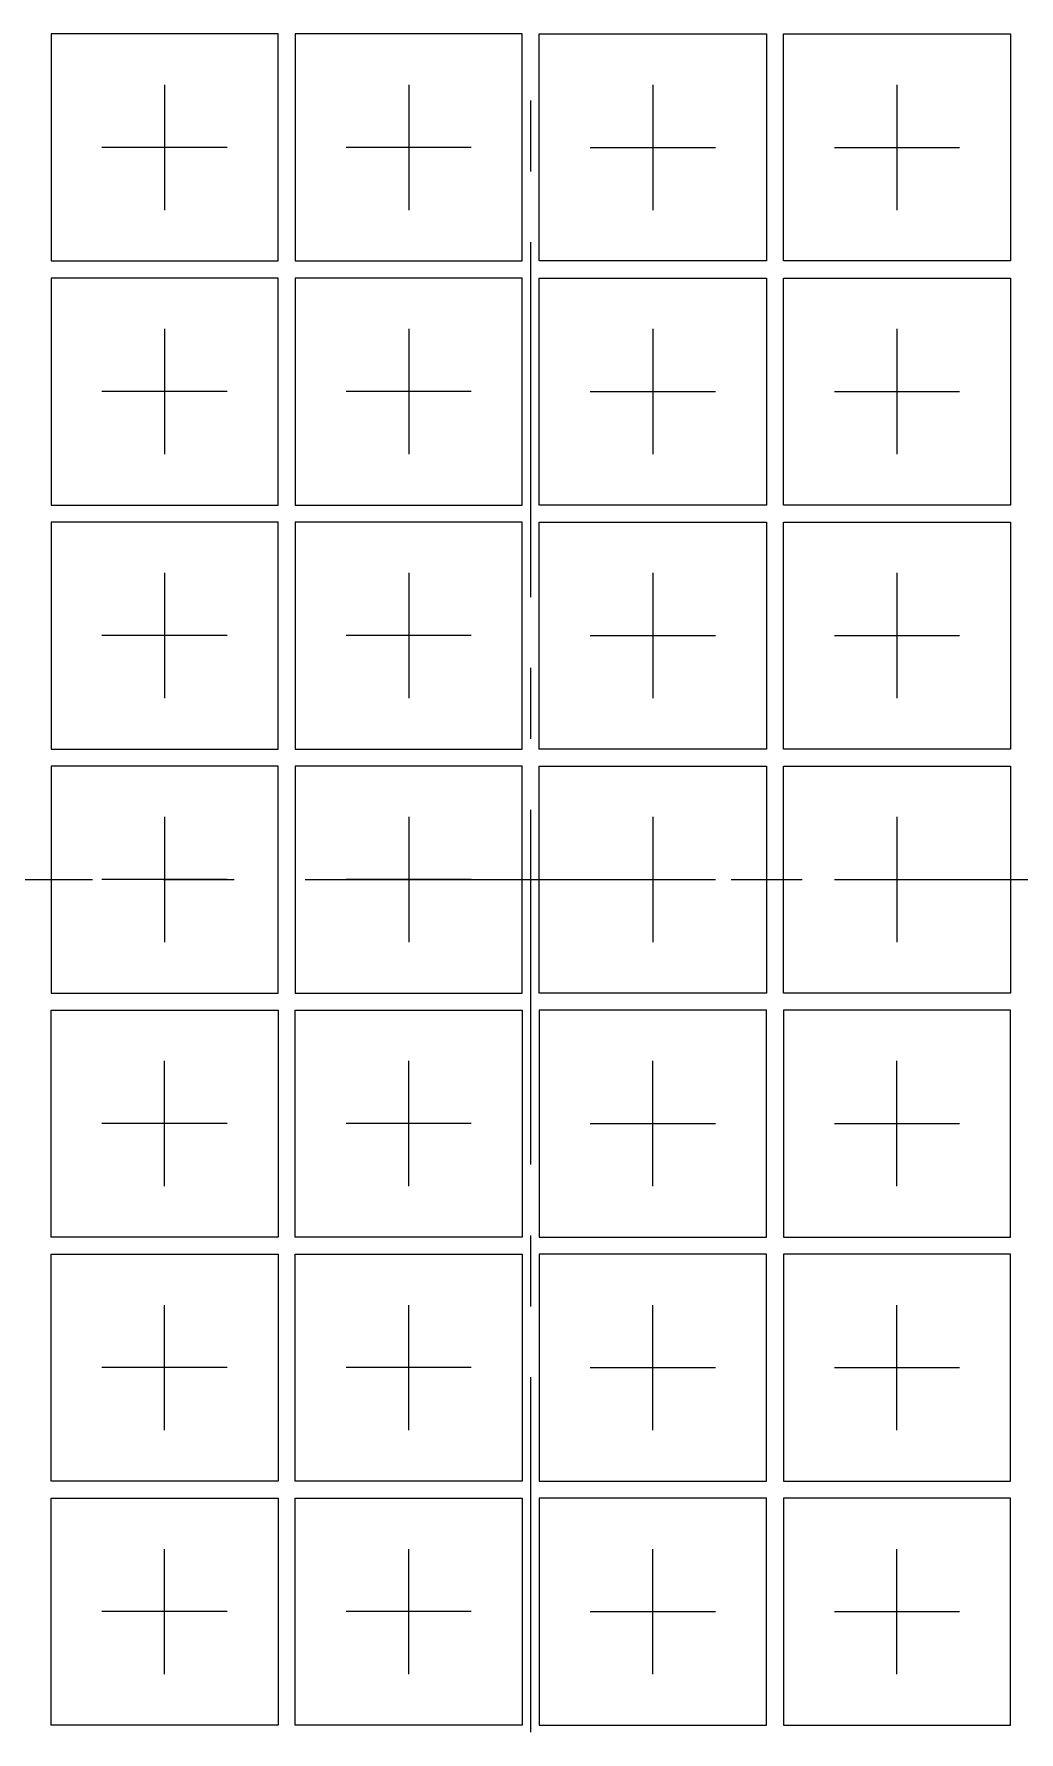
# Model space of a CAD drawing. Extents: x -140 to 1972, y -487 to -95.
# Drawn here: x 1795.54 to 1812.89, y -327.16 to -297.24 of the extents above; entities that cross this region are included whole.
import ezdxf

# ---------------------------------------------------------------- set-up
doc = ezdxf.new("R2010")
doc.units = 0
doc.header["$LTSCALE"] = 5
doc.header["$MEASUREMENT"] = 0
doc.linetypes.add('CENTER', pattern=[2, 1.25, -0.25, 0.25, -0.25])
doc.layers.add('1D', color=4, linetype='CONTINUOUS')

msp = doc.modelspace()

# ---------------------------------------------------------------- linework, layer by layer
at = {"layer": '1D', "linetype": 'CENTER'}
for p, q in [((1797.84, -298.14, -0.029), (1797.84, -300.346, -0.029)), ((1802.14, -298.14, -0.029), (1802.14, -300.346, -0.029)), ((1804.29, -327.164, -0.029), (1804.29, -298.171, -0.029)), ((1806.44, -298.14, -0.029), (1806.44, -300.346, -0.029)), ((1810.74, -298.14, -0.029), (1810.74, -300.346, -0.029)), ((1798.942, -299.243, -0.029), (1796.737, -299.243, -0.029)), ((1803.242, -299.243, -0.029), (1801.037, -299.243, -0.029)), ((1805.337, -299.243, -0.029), (1807.542, -299.243, -0.029)), ((1809.637, -299.243, -0.029), (1811.842, -299.243, -0.029)), ((1797.84, -302.44, -0.029), (1797.84, -304.646, -0.029)), ((1802.14, -302.44, -0.029), (1802.14, -304.646, -0.029)), ((1806.44, -302.44, -0.029), (1806.44, -304.646, -0.029)), ((1810.74, -302.44, -0.029), (1810.74, -304.646, -0.029)), ((1798.942, -303.543, -0.029), (1796.737, -303.543, -0.029)), ((1803.242, -303.543, -0.029), (1801.037, -303.543, -0.029)), ((1805.337, -303.543, -0.029), (1807.542, -303.543, -0.029)), ((1809.637, -303.543, -0.029), (1811.842, -303.543, -0.029)), ((1797.84, -306.74, -0.029), (1797.84, -308.946, -0.029)), ((1802.14, -306.74, -0.029), (1802.14, -308.946, -0.029)), ((1806.44, -306.74, -0.029), (1806.44, -308.946, -0.029)), ((1810.74, -306.74, -0.029), (1810.74, -308.946, -0.029)), ((1798.942, -307.843, -0.029), (1796.737, -307.843, -0.029)), ((1803.242, -307.843, -0.029), (1801.037, -307.843, -0.029)), ((1805.337, -307.843, -0.029), (1807.542, -307.843, -0.029)), ((1809.637, -307.843, -0.029), (1811.842, -307.843, -0.029)), ((1797.84, -311.04, -0.029), (1797.84, -313.246, -0.029)), ((1802.14, -311.04, -0.029), (1802.14, -313.246, -0.029)), ((1806.44, -311.04, -0.029), (1806.44, -313.246, -0.029)), ((1810.74, -311.04, -0.029), (1810.74, -313.246, -0.029)), ((1790.318, -312.143, -0.029), (1818.261, -312.143, -0.029)), ((1798.942, -312.143, -0.029), (1796.737, -312.143, -0.029)), ((1803.242, -312.143, -0.029), (1801.037, -312.143, -0.029)), ((1805.337, -312.143, -0.029), (1807.542, -312.143, -0.029)), ((1809.637, -312.143, -0.029), (1811.842, -312.143, -0.029)), ((1797.84, -317.546, -0.029), (1797.84, -315.34, -0.029)), ((1802.14, -317.546, -0.029), (1802.14, -315.34, -0.029)), ((1806.44, -317.546, -0.029), (1806.44, -315.34, -0.029)), ((1810.74, -317.546, -0.029), (1810.74, -315.34, -0.029)), ((1798.942, -316.443, -0.029), (1796.737, -316.443, -0.029)), ((1803.242, -316.443, -0.029), (1801.037, -316.443, -0.029)), ((1805.337, -316.443, -0.029), (1807.542, -316.443, -0.029)), ((1809.637, -316.443, -0.029), (1811.842, -316.443, -0.029)), ((1797.84, -321.846, -0.029), (1797.84, -319.64, -0.029)), ((1802.14, -321.846, -0.029), (1802.14, -319.64, -0.029)), ((1806.44, -321.846, -0.029), (1806.44, -319.64, -0.029)), ((1810.74, -321.846, -0.029), (1810.74, -319.64, -0.029)), ((1798.942, -320.743, -0.029), (1796.737, -320.743, -0.029)), ((1803.242, -320.743, -0.029), (1801.037, -320.743, -0.029)), ((1805.337, -320.743, -0.029), (1807.542, -320.743, -0.029)), ((1809.637, -320.743, -0.029), (1811.842, -320.743, -0.029)), ((1797.84, -326.146, -0.029), (1797.84, -323.94, -0.029)), ((1802.14, -326.146, -0.029), (1802.14, -323.94, -0.029)), ((1806.44, -326.146, -0.029), (1806.44, -323.94, -0.029)), ((1810.74, -326.146, -0.029), (1810.74, -323.94, -0.029)), ((1798.942, -325.043, -0.029), (1796.737, -325.043, -0.029)), ((1803.242, -325.043, -0.029), (1801.037, -325.043, -0.029)), ((1805.337, -325.043, -0.029), (1807.542, -325.043, -0.029)), ((1809.637, -325.043, -0.029), (1811.842, -325.043, -0.029))]:
    msp.add_line(p, q, dxfattribs=at)
at = {"layer": '1D', "color": 2, "linetype": 'CENTER', "ltscale": 0.8, "elevation": -0.029}
for points in [[(1795.84, -297.243), (1795.84, -301.243), (1799.84, -301.243), (1799.84, -297.243)], [(1800.14, -297.243), (1800.14, -301.243), (1804.14, -301.243), (1804.14, -297.243)], [(1808.44, -297.243), (1808.44, -301.243), (1804.44, -301.243), (1804.44, -297.243)], [(1812.74, -297.243), (1812.74, -301.243), (1808.74, -301.243), (1808.74, -297.243)], [(1795.84, -301.543), (1795.84, -305.543), (1799.84, -305.543), (1799.84, -301.543)], [(1800.14, -301.543), (1800.14, -305.543), (1804.14, -305.543), (1804.14, -301.543)], [(1808.44, -301.543), (1808.44, -305.543), (1804.44, -305.543), (1804.44, -301.543)], [(1812.74, -301.543), (1812.74, -305.543), (1808.74, -305.543), (1808.74, -301.543)], [(1795.84, -305.843), (1795.84, -309.843), (1799.84, -309.843), (1799.84, -305.843)], [(1800.14, -305.843), (1800.14, -309.843), (1804.14, -309.843), (1804.14, -305.843)], [(1808.44, -305.843), (1808.44, -309.843), (1804.44, -309.843), (1804.44, -305.843)], [(1812.74, -305.843), (1812.74, -309.843), (1808.74, -309.843), (1808.74, -305.843)], [(1795.84, -310.143), (1795.84, -314.143), (1799.84, -314.143), (1799.84, -310.143)], [(1800.14, -310.143), (1800.14, -314.143), (1804.14, -314.143), (1804.14, -310.143)], [(1808.44, -310.143), (1808.44, -314.143), (1804.44, -314.143), (1804.44, -310.143)], [(1812.74, -310.143), (1812.74, -314.143), (1808.74, -314.143), (1808.74, -310.143)], [(1795.84, -318.443), (1795.84, -314.443), (1799.84, -314.443), (1799.84, -318.443)], [(1800.14, -318.443), (1800.14, -314.443), (1804.14, -314.443), (1804.14, -318.443)], [(1808.44, -318.443), (1808.44, -314.443), (1804.44, -314.443), (1804.44, -318.443)], [(1812.74, -318.443), (1812.74, -314.443), (1808.74, -314.443), (1808.74, -318.443)], [(1795.84, -322.743), (1795.84, -318.743), (1799.84, -318.743), (1799.84, -322.743)], [(1800.14, -322.743), (1800.14, -318.743), (1804.14, -318.743), (1804.14, -322.743)], [(1808.44, -322.743), (1808.44, -318.743), (1804.44, -318.743), (1804.44, -322.743)], [(1812.74, -322.743), (1812.74, -318.743), (1808.74, -318.743), (1808.74, -322.743)], [(1795.84, -327.043), (1795.84, -323.043), (1799.84, -323.043), (1799.84, -327.043)], [(1800.14, -327.043), (1800.14, -323.043), (1804.14, -323.043), (1804.14, -327.043)], [(1808.44, -327.043), (1808.44, -323.043), (1804.44, -323.043), (1804.44, -327.043)], [(1812.74, -327.043), (1812.74, -323.043), (1808.74, -323.043), (1808.74, -327.043)]]:
    msp.add_lwpolyline(points, close=True, dxfattribs=at)

doc.saveas('drawing.dxf')
